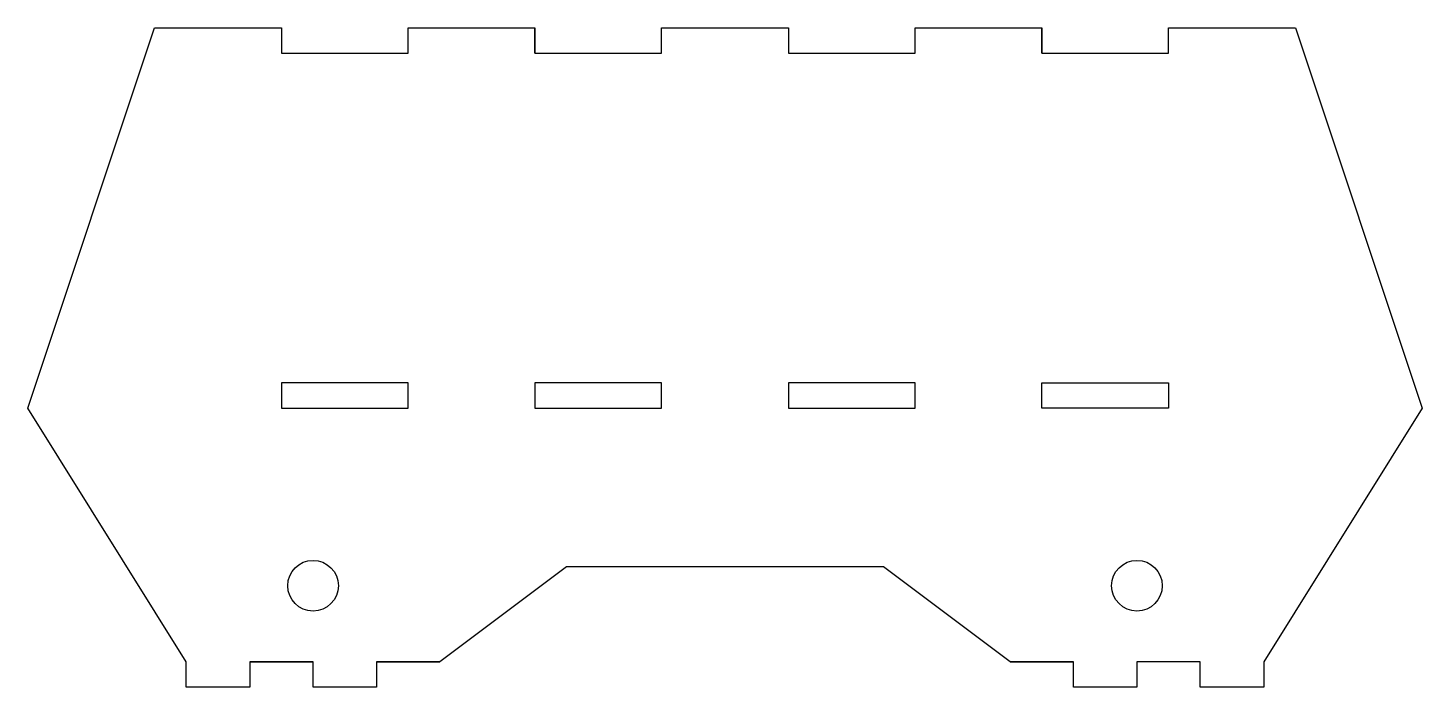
# Model space of a CAD drawing. Header units: millimetres. Extents: x -220 to 0, y -4 to 100.
import ezdxf

# ---------------------------------------------------------------- set-up
doc = ezdxf.new("R2010")
doc.units = ezdxf.units.MM
doc.layers.get('0').update_dxf_attribs({"linetype": 'CONTINUOUS'})

msp = doc.modelspace()

# ---------------------------------------------------------------- linework, layer by layer
for p, q in [((-160, 96), (-160, 100)), ((-160, 100), (-140, 100)), ((-140, 96), (-140, 100)), ((-80, 100), (-60, 100)), ((-60, 96), (-60, 100)), ((-40, 100), (-20, 100)), ((-185, 0), (-175, 0)), ((-165, 0), (-155, 0)), ((-65, 0), (-55, 0)), ((-55, 0), (-65, 0)), ((-35, 0), (-45, 0))]:
    msp.add_line(p, q)
for points in [[(-220, 40), (-200, 100), (-180, 100), (-180, 96), (-160, 96), (-160, 100), (-140, 100), (-140, 96), (-120, 96), (-120, 100), (-100, 100), (-100, 96), (-80, 96), (-80, 100), (-60, 100), (-60, 96), (-40, 96), (-40, 100), (-20, 100), (0, 40), (-25, 0), (-25, -4), (-35, -4), (-35, 0), (-45, 0), (-45, -4), (-55, -4), (-55, 0), (-65, 0), (-85, 15), (-135, 15), (-155, 0), (-165, 0), (-165, -4), (-175, -4), (-175, 0), (-185, 0), (-185, -4), (-195, -4), (-195, 0)], [(-180, 44), (-180, 40), (-160, 40), (-160, 44)], [(-120, 44), (-140, 44), (-140, 40), (-120, 40)], [(-80, 44), (-100, 44), (-100, 40), (-80, 40)], [(-60, 40), (-60, 44), (-40, 44), (-40, 40)]]:
    msp.add_lwpolyline(points, close=True)
for centre in [(-175, 12), (-45, 12)]:
    msp.add_circle(centre, 4)

doc.saveas('drawing.dxf')
